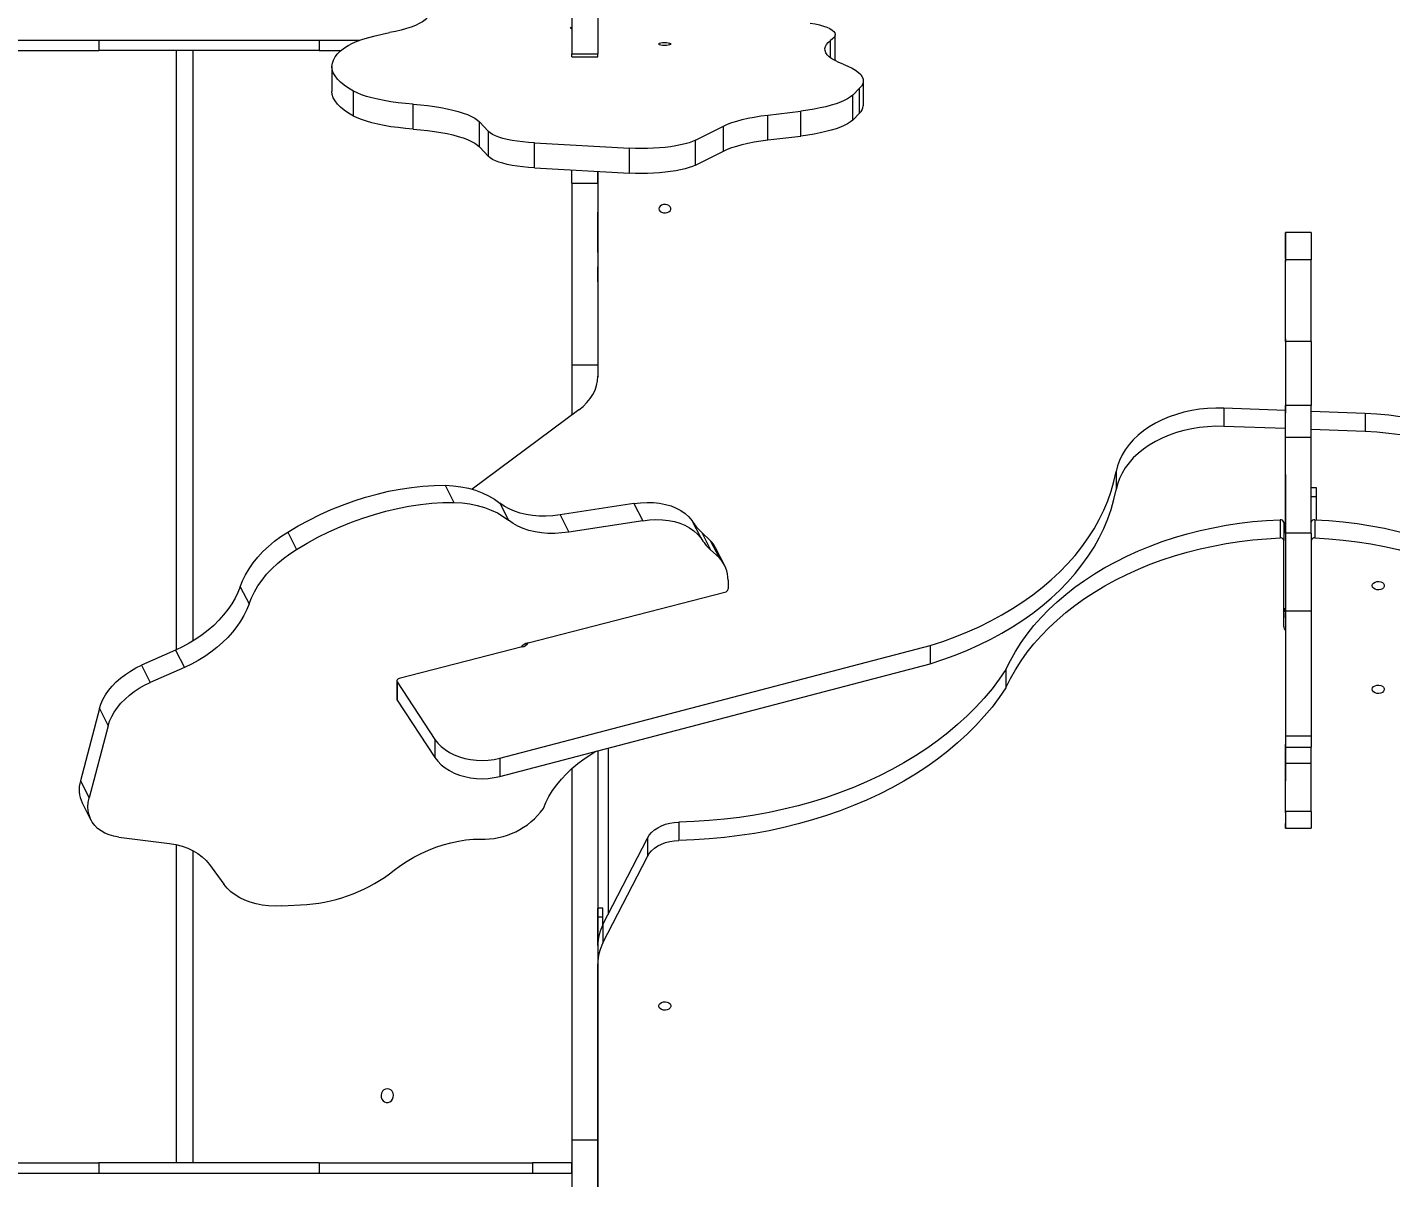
# Model space of a CAD drawing. Header units: millimetres. Extents: x -8422 to 28150, y -6982 to 5510.
# Drawn here: x 16569 to 17361, y 770 to 1438 of the extents above; entities that cross this region are included whole.
import ezdxf

# ---------------------------------------------------------------- set-up
doc = ezdxf.new("R2010")
doc.units = ezdxf.units.MM
for name, color, linetype in [('DIKOM_ОБЪЕКТ', 7, 'Continuous'), ('DIKOM_РАЗМЕР_ЗОНА', 7, 'Continuous'), ('DIKOM_РАЗМЕР_ОБЪЕКТА', 7, 'Continuous')]:
    doc.layers.add(name, color=color, linetype=linetype)
doc.styles.add('style1', font='arial.ttf', dxfattribs={"width": 0.8})
doc.dimstyles.new('1-50', dxfattribs={"dimtxt": 300, "dimasz": 200, "dimexe": 100, "dimexo": 0, "dimgap": 100, "dimtad": 1, "dimdec": 0, "dimtxsty": 'style1', "dimcen": 0, "dimclrd": 7, "dimclre": 7, "dimadec": 1, "dimazin": 2, "dimtfac": 1, "dimtdec": 0, "dimtmove": 1, "dimatfit": 3, "dimfxl": 0, "dimlwd": 25, "dimlwe": 18, "dimarcsym": 0})

# ---------------------------------------------------------------- blocks, each defined once
blk = doc.blocks.new('*D15')
at = {"layer": 'Defpoints', "color": 0, "transparency": 16777216}
for p in [(19380.28, 3651.45), (27070.13, 3651.45), (15204.41, -3115.19)]:
    blk.add_point(p, dxfattribs=at)
at = {"layer": 'DIKOM_РАЗМЕР_ОБЪЕКТА', "color": 7, "lineweight": 18, "transparency": 16777216}
for p, q in [((19380.28, 3651.45), (27170.13, 3651.45)), ((15204.41, -3115.19), (27170.13, -3115.19))]:
    blk.add_line(p, q, dxfattribs=at)
at = {"layer": 'DIKOM_РАЗМЕР_ОБЪЕКТА', "color": 7, "lineweight": 25, "transparency": 16777216}
blk.add_line((27070.13, -2915.19), (27070.13, 3451.45), dxfattribs=at)
at = {"layer": 'DIKOM_РАЗМЕР_ОБЪЕКТА', "color": 7, "transparency": 16777216}
for points in [[(27036.8, 3451.45), (27103.47, 3451.45), (27070.13, 3651.45)], [(27036.8, -2915.19), (27103.47, -2915.19), (27070.13, -3115.19)]]:
    blk.add_solid(points, dxfattribs=at)
at = {"layer": 'DIKOM_РАЗМЕР_ОБЪЕКТА', "color": 0, "transparency": 16777216, "insert": (26816.96, -135.25), "char_height": 300, "attachment_point": 5, "rotation": 90, "style": 'style1'}
blk.add_mtext('6750', dxfattribs=at)
blk = doc.blocks.new('*D16')
at = {"layer": 'Defpoints', "color": 0, "transparency": 16777216}
for p in [(12490, 1387.95), (23986.61, 1004.03), (12490, -5796.5)]:
    blk.add_point(p, dxfattribs=at)
at = {"layer": 'DIKOM_РАЗМЕР_ОБЪЕКТА', "color": 7, "lineweight": 18, "transparency": 16777216}
for p, q in [((12490, 1387.95), (12490, -5896.5)), ((23986.61, 1004.03), (23986.61, -5896.5))]:
    blk.add_line(p, q, dxfattribs=at)
at = {"layer": 'DIKOM_РАЗМЕР_ОБЪЕКТА', "color": 7, "lineweight": 25, "transparency": 16777216}
blk.add_line((23786.61, -5796.5), (12690, -5796.5), dxfattribs=at)
at = {"layer": 'DIKOM_РАЗМЕР_ОБЪЕКТА', "color": 7, "transparency": 16777216}
for points in [[(12690, -5763.17), (12690, -5829.83), (12490, -5796.5)], [(23786.61, -5763.17), (23786.61, -5829.83), (23986.61, -5796.5)]]:
    blk.add_solid(points, dxfattribs=at)
at = {"layer": 'DIKOM_РАЗМЕР_ОБЪЕКТА', "color": 0, "transparency": 16777216, "insert": (18238.3, -5543.33), "char_height": 300, "attachment_point": 5, "style": 'style1'}
blk.add_mtext('11500', dxfattribs=at)
blk = doc.blocks.new('*D14')
at = {"layer": 'Defpoints', "color": 0, "transparency": 16777216}
for p in [(20684.73, 5148.63), (28049.7, 5148.63), (14575.76, -5055.5)]:
    blk.add_point(p, dxfattribs=at)
at = {"layer": 'DIKOM_РАЗМЕР_ЗОНА', "color": 7, "lineweight": 18, "transparency": 16777216}
for p, q in [((20684.73, 5148.63), (28149.7, 5148.63)), ((14575.76, -5055.5), (28149.7, -5055.5))]:
    blk.add_line(p, q, dxfattribs=at)
at = {"layer": 'DIKOM_РАЗМЕР_ЗОНА', "color": 7, "lineweight": 25, "transparency": 16777216}
blk.add_line((28049.7, -4855.5), (28049.7, 4948.63), dxfattribs=at)
at = {"layer": 'DIKOM_РАЗМЕР_ЗОНА', "color": 7, "transparency": 16777216}
for points in [[(28016.36, 4948.63), (28083.03, 4948.63), (28049.7, 5148.63)], [(28016.36, -4855.5), (28083.03, -4855.5), (28049.7, -5055.5)]]:
    blk.add_solid(points, dxfattribs=at)
at = {"layer": 'DIKOM_РАЗМЕР_ЗОНА', "color": 0, "transparency": 16777216, "insert": (27796.52, -63.59), "char_height": 300, "attachment_point": 5, "rotation": 90, "style": 'style1'}
blk.add_mtext('10200', dxfattribs=at)
blk = doc.blocks.new('*D13')
at = {"layer": 'Defpoints', "color": 0, "transparency": 16777216}
for p in [(10490, 1785.06), (25983.09, 460.53), (10490, -6882.5)]:
    blk.add_point(p, dxfattribs=at)
at = {"layer": 'DIKOM_РАЗМЕР_ЗОНА', "color": 7, "lineweight": 18, "transparency": 16777216}
for p, q in [((10490, 1785.06), (10490, -6982.5)), ((25983.09, 460.53), (25983.09, -6982.5))]:
    blk.add_line(p, q, dxfattribs=at)
at = {"layer": 'DIKOM_РАЗМЕР_ЗОНА', "color": 7, "lineweight": 25, "transparency": 16777216}
blk.add_line((25783.09, -6882.5), (10690, -6882.5), dxfattribs=at)
at = {"layer": 'DIKOM_РАЗМЕР_ЗОНА', "color": 7, "transparency": 16777216}
for points in [[(10690, -6849.17), (10690, -6915.83), (10490, -6882.5)], [(25783.09, -6849.17), (25783.09, -6915.83), (25983.09, -6882.5)]]:
    blk.add_solid(points, dxfattribs=at)
at = {"layer": 'DIKOM_РАЗМЕР_ЗОНА', "color": 0, "transparency": 16777216, "insert": (18236.55, -6629.33), "char_height": 300, "attachment_point": 5, "style": 'style1'}
blk.add_mtext('15500', dxfattribs=at)

msp = doc.modelspace()

# ---------------------------------------------------------------- linework, layer by layer
at = {"layer": 'DIKOM_ОБЪЕКТ', "color": 7, "linetype": 'Continuous', "lineweight": 15}
for p, q in [((16885.42, 1460.65), (16885.42, 1422.55)), ((16900.42, 1460.65), (16900.42, 1422.55)), ((15341.87, 1430.45), (16762.14, 1430.45)), ((16610.45, 1430.45), (16610.45, 1424.45)), ((16738.56, 1430.45), (16738.56, 1424.45)), ((17035.65, 1420.34), (17035.65, 1430.39)), ((17038.39, 1419.2), (17038.39, 1433.69)), ((16483.73, 1424.45), (16610.45, 1424.45)), ((16738.56, 1424.45), (16610.45, 1424.45)), ((16655.58, 1076.39), (16655.58, 1424.45)), ((16665.11, 1424.45), (16665.11, 1081.44)), ((16738.56, 1424.45), (16751.05, 1424.45)), ((16885.42, 1422.55), (16900.42, 1422.55)), ((16885.42, 1420.89), (16885.42, 1422.55)), ((16885.42, 1420.89), (16900.42, 1420.89)), ((16900.42, 1420.89), (16900.42, 1422.55)), ((17038.39, 1419.2), (17038.32, 1418.67)), ((16745.98, 1415.21), (16745.98, 1400.72)), ((17048.54, 1398.64), (17052.59, 1402.61)), ((17052.59, 1388.12), (17052.59, 1402.61)), ((17054.74, 1392.43), (17054.74, 1406.92)), ((16758.39, 1386.47), (16758.39, 1400.96)), ((17048.54, 1384.15), (17048.54, 1398.64)), ((16793.17, 1378.87), (16793.17, 1393.36)), ((16999.27, 1387.05), (17018.47, 1389.35)), ((16999.27, 1372.56), (16999.27, 1387.05)), ((17018.47, 1374.86), (17018.47, 1389.35)), ((17048.54, 1384.15), (17052.59, 1388.12)), ((16831.71, 1383.02), (16836.86, 1377.54)), ((16831.71, 1368.53), (16831.71, 1383.02)), ((16957.3, 1372.5), (16973.47, 1380.64)), ((16973.47, 1366.15), (16973.47, 1380.64)), ((16836.86, 1363.05), (16836.86, 1377.54)), ((16863.6, 1370.82), (16918.91, 1367.78)), ((16863.6, 1356.33), (16863.6, 1370.82)), ((16957.3, 1358.01), (16957.3, 1372.5)), ((16999.27, 1372.56), (17018.47, 1374.86)), ((16831.71, 1368.53), (16836.86, 1363.05)), ((16918.91, 1353.29), (16918.91, 1367.78)), ((16957.3, 1358.01), (16973.47, 1366.15)), ((16863.6, 1356.33), (16918.91, 1353.29)), ((16885.42, 1347.48), (16885.42, 1355.13)), ((16885.42, 1347.48), (16900.42, 1347.48)), ((16885.42, 1347.48), (16885.42, 1241.91)), ((16900.42, 1347.48), (16900.42, 1354.31)), ((16900.42, 1347.48), (16900.42, 1241.91)), ((16900.43, 1354.31), (16900.43, 1235.29)), ((16900.43, 1330.54), (16900.43, 1306.52)), ((16900.43, 1307.23), (16900.43, 1330.54)), ((17315.01, 1318.82), (17300.01, 1318.82)), ((17300.01, 1317.58), (17300.01, 1317.58)), ((17300.01, 1317.13), (17300.01, 1306.28)), ((17300.01, 1306.97), (17300.01, 1314.24)), ((17300.01, 1314.24), (17300.01, 1314.24)), ((17300.01, 1310.07), (17300.01, 1302.06)), ((17300.01, 1306.97), (17300.01, 1306.97)), ((17300.01, 1255.55), (17300.01, 1302.93)), ((17315.01, 1302.93), (17300.01, 1302.93)), ((17315.01, 1255.55), (17315.01, 1302.93)), ((17315.01, 1255.55), (17300.01, 1255.55)), ((16885.42, 1241.91), (16900.42, 1241.91)), ((16885.42, 1241.91), (16885.42, 1212.81)), ((16900.42, 1241.91), (16900.42, 1234.8)), ((16889.4, 1215.76), (16827.39, 1169.66)), ((17300, 1215.46), (17264.21, 1216.79)), ((17264.21, 1216.79), (17264.21, 1206.2)), ((17300.01, 1199.67), (17300.01, 1218.28)), ((17315.01, 1218.28), (17300.01, 1218.28)), ((17315.01, 1199.67), (17315.01, 1218.28)), ((17346.38, 1213.74), (17315.01, 1214.9)), ((17346.38, 1213.74), (17346.38, 1203.15)), ((17300, 1204.87), (17264.21, 1206.2)), ((17346.38, 1203.15), (17315.01, 1204.31)), ((17315.01, 1199.67), (17300.01, 1199.67)), ((17201.59, 1179.93), (17201.59, 1169.34)), ((16811.72, 1172.02), (16816.85, 1162.04)), ((17318, 1170.52), (17315.01, 1170.52)), ((17318, 1165.27), (17315.01, 1165.27)), ((17318, 1165.27), (17318, 1170.52)), ((17318, 1151.94), (17318, 1165.27)), ((16843.48, 1161.65), (16848.61, 1151.67)), ((16921.38, 1161.4), (16878.54, 1154.77)), ((16921.38, 1161.4), (16926.51, 1151.42)), ((16878.54, 1154.77), (16883.67, 1144.79)), ((16926.51, 1151.42), (16883.67, 1144.79)), ((16955.16, 1151.47), (16960.29, 1141.49)), ((17296.89, 1151.98), (17296.89, 1141.39)), ((17299, 1150.57), (17299, 1139.98)), ((17317.12, 1151.98), (17317.12, 1141.39)), ((16720.22, 1144.74), (16725.35, 1134.76)), ((16960.88, 1144.46), (16966.01, 1134.48)), ((16965.82, 1139.97), (16960.88, 1144.46)), ((17315.01, 1144.16), (17300.01, 1144.16)), ((16965.82, 1139.97), (16970.95, 1129.99)), ((16970.95, 1129.99), (16966.01, 1134.48)), ((16973.98, 1125.66), (16968.85, 1135.64)), ((17299, 1089.96), (17299, 1139.98)), ((17300, 1120.56), (17300, 1100.68)), ((16692.63, 1113.07), (16697.76, 1103.09)), ((16859.91, 1080.43), (16974.32, 1109.92)), ((16976.16, 1116.86), (16976.2, 1111.83)), ((17300, 1098.21), (17300, 1100.68)), ((17300, 1099.49), (17300, 1097.74)), ((17300, 1094.92), (17300, 1097.74)), ((17315.01, 1098.8), (17300.01, 1098.8)), ((17300, 1086.43), (17300, 1000.23)), ((16856.5, 1078.1), (16784.99, 1059.67)), ((16843.42, 1013.47), (17093.52, 1078.9)), ((16855.84, 1077.93), (16855.73, 1077.97)), ((16858.72, 1080.03), (16858.72, 1079.1)), ((17093.52, 1078.9), (17093.52, 1068.31)), ((16655.08, 1076.17), (16635.2, 1067.42)), ((16655.08, 1076.17), (16660.21, 1066.19)), ((16635.2, 1067.42), (16640.33, 1057.44)), ((16660.21, 1066.19), (16640.33, 1057.44)), ((16843.42, 1002.88), (17093.52, 1068.31)), ((17137.63, 1064.96), (17137.63, 1054.36)), ((16783.68, 1058.34), (16783.68, 1047.74)), ((16783.87, 1057.74), (16805.83, 1024.41)), ((16783.87, 1057.74), (16783.87, 1047.15)), ((16783.87, 1047.15), (16805.83, 1013.82)), ((16610.79, 1042.24), (16599.76, 1000.34)), ((16610.79, 1042.24), (16615.92, 1032.26)), ((16615.92, 1032.26), (16604.89, 990.36)), ((16805.83, 1024.41), (16805.83, 1013.82)), ((17315, 1026.17), (17300, 1026.17)), ((16900.42, 1017.79), (16900.42, 791.8)), ((16906.42, 1019.36), (16906.42, 922.59)), ((17300, 1019.78), (17315, 1019.78)), ((16843.42, 1013.47), (16843.42, 1002.88)), ((16885.42, 1007.47), (16885.42, 791.8)), ((17300, 982.43), (17300, 1010.3)), ((17315, 1010.3), (17300, 1010.3)), ((17315, 982.43), (17315, 1010.3)), ((16599.76, 1000.34), (16604.89, 990.36)), ((17300, 997.39), (17300, 1000.23)), ((17300, 992.38), (17300, 997.39)), ((16600.8, 987.49), (16605.93, 977.51)), ((16947.5, 976.31), (16947.5, 965.71)), ((17315, 982.43), (17300, 982.43)), ((17300, 981.83), (17300, 979.78)), ((16622.02, 967.66), (16651.57, 963.86)), ((16903.44, 916.79), (16929.25, 966.99)), ((16929.25, 966.99), (16929.25, 956.4)), ((17300, 972.89), (17315, 972.89)), ((16655.58, 778.45), (16655.58, 963.17)), ((16665.11, 959.79), (16665.11, 778.45)), ((16674.84, 951.63), (16683.2, 940.23)), ((16903.44, 906.19), (16929.25, 956.4)), ((16716.92, 927.68), (16731.35, 928.54)), ((16903.42, 926.38), (16900.42, 926.38)), ((16900.42, 921.13), (16900.42, 926.38)), ((16900.42, 904.74), (16900.42, 921.13)), ((16903.42, 921.13), (16900.42, 921.13)), ((16903.42, 921.13), (16903.42, 926.38)), ((16903.42, 916.75), (16903.42, 921.13)), ((16903.44, 916.79), (16903.44, 906.19)), ((16900.42, 904.68), (16900.42, 894.08)), ((16900.42, 895.03), (16900.42, 892.97)), ((16900.42, 755.73), (16900.42, 894.08)), ((16885.42, 791.8), (16900.42, 791.8)), ((16885.42, 791.8), (16885.42, 687.67)), ((16900.42, 791.8), (16900.42, 687.67)), ((16483.73, 778.45), (16610.45, 778.45)), ((16738.56, 778.45), (16610.45, 778.45)), ((16610.45, 778.45), (16610.45, 772.45)), ((16738.56, 778.45), (16862.48, 778.45)), ((16738.56, 778.45), (16738.56, 772.45)), ((16885.11, 778.45), (16862.48, 778.45)), ((16862.48, 778.45), (16862.48, 772.45)), ((16885.11, 778.45), (16885.42, 778.45)), ((16885.11, 778.45), (16885.11, 772.45)), ((15341.87, 772.45), (16885.42, 772.45))]:
    msp.add_line(p, q, dxfattribs=at)
at = {"layer": 'DIKOM_ОБЪЕКТ', "color": 7, "linetype": 'Continuous', "lineweight": 15, "flags": 128}
for points in [[(16801.97, 1444.57), (16801.18, 1443.43), (16800.04, 1442.3), (16798.54, 1441.21), (16796.71, 1440.15), (16794.55, 1439.14), (16792.08, 1438.17), (16789.31, 1437.26), (16786.26, 1436.41), (16782.96, 1435.62), (16779.42, 1434.91)], [(16753.15, 1426.16), (16755.3, 1427.45), (16757.8, 1428.7), (16760.64, 1429.89), (16763.82, 1431.03), (16767.3, 1432.11), (16771.07, 1433.12), (16775.12, 1434.05), (16779.42, 1434.91)], [(17023.87, 1440.48), (17026.66, 1439.97), (17029.22, 1439.39), (17031.51, 1438.73), (17033.51, 1438.01), (17035.19, 1437.24), (17036.53, 1436.43), (17037.52, 1435.58), (17038.14, 1434.71), (17038.39, 1433.83), (17038.26, 1432.95), (17037.75, 1432.07), (17036.88, 1431.22), (17035.65, 1430.39)], [(16758.39, 1400.96), (16755.5, 1402.65), (16752.99, 1404.38), (16750.85, 1406.15), (16749.09, 1407.94), (16747.73, 1409.75), (16746.75, 1411.58), (16746.17, 1413.43), (16745.98, 1415.27), (16746.2, 1417.12), (16746.8, 1418.97), (16747.81, 1420.8), (16749.2, 1422.61), (16750.99, 1424.4), (16753.15, 1426.16)], [(16942.92, 1428.32), (16942.73, 1428.02), (16942.18, 1427.76), (16941.34, 1427.56), (16940.28, 1427.44), (16939.13, 1427.41), (16938.02, 1427.49), (16937.05, 1427.65), (16936.34, 1427.89), (16935.97, 1428.17), (16935.97, 1428.47), (16936.34, 1428.75), (16937.05, 1428.98), (16938.02, 1429.15), (16939.13, 1429.22), (16940.28, 1429.2), (16941.34, 1429.08), (16942.18, 1428.87), (16942.73, 1428.61), (16942.92, 1428.32)], [(17043.06, 1416.59), (17040.54, 1417.6), (17038.34, 1418.66), (17036.47, 1419.77), (17034.94, 1420.9), (17033.76, 1422.07), (17032.93, 1423.26), (17032.47, 1424.46), (17032.38, 1425.66), (17032.66, 1426.87), (17033.29, 1428.06), (17034.29, 1429.24), (17035.65, 1430.39)], [(17043.06, 1416.59), (17045.82, 1415.46), (17048.23, 1414.29), (17050.28, 1413.07), (17051.95, 1411.81), (17053.24, 1410.52), (17054.13, 1409.21), (17054.63, 1407.89), (17054.72, 1406.56), (17054.41, 1405.23), (17053.7, 1403.91), (17052.59, 1402.61)], [(16758.39, 1386.47), (16755.5, 1388.16), (16752.99, 1389.89), (16750.85, 1391.66), (16749.09, 1393.45), (16747.73, 1395.26), (16746.75, 1397.1), (16746.17, 1398.94), (16745.98, 1400.72)], [(16793.17, 1393.36), (16788.71, 1393.74), (16784.4, 1394.21), (16780.25, 1394.78), (16776.31, 1395.44), (16772.6, 1396.18), (16769.15, 1397.01), (16765.98, 1397.9), (16763.11, 1398.86), (16760.58, 1399.89), (16758.39, 1400.96)], [(17048.54, 1398.64), (17047.25, 1397.55), (17045.63, 1396.49), (17043.69, 1395.47), (17041.44, 1394.5), (17038.89, 1393.57), (17036.07, 1392.7), (17032.99, 1391.89), (17029.67, 1391.14), (17026.12, 1390.47), (17022.39, 1389.87), (17018.47, 1389.35)], [(16793.17, 1393.36), (16797.43, 1393), (16801.55, 1392.55), (16805.53, 1392.02), (16809.32, 1391.41), (16812.91, 1390.71), (16816.27, 1389.95), (16819.37, 1389.12), (16822.21, 1388.22), (16824.75, 1387.27), (16826.99, 1386.26), (16828.9, 1385.22), (16830.48, 1384.13), (16831.71, 1383.02)], [(16973.47, 1380.64), (16975.71, 1381.66), (16978.28, 1382.64), (16981.15, 1383.55), (16984.3, 1384.4), (16987.71, 1385.18), (16991.36, 1385.89), (16995.22, 1386.51), (16999.27, 1387.05)], [(16793.17, 1378.87), (16788.71, 1379.25), (16784.4, 1379.73), (16780.25, 1380.29), (16776.31, 1380.95), (16772.6, 1381.7), (16769.15, 1382.52), (16765.98, 1383.41), (16763.11, 1384.38), (16760.58, 1385.4), (16758.39, 1386.47)], [(16793.17, 1378.87), (16797.43, 1378.51), (16801.55, 1378.07), (16805.53, 1377.53), (16809.32, 1376.92), (16812.91, 1376.23), (16816.27, 1375.46), (16819.37, 1374.63), (16822.21, 1373.73), (16824.75, 1372.78), (16826.99, 1371.77), (16828.9, 1370.73), (16830.48, 1369.64), (16831.71, 1368.53)], [(17048.54, 1384.15), (17047.25, 1383.06), (17045.63, 1382), (17043.69, 1380.98), (17041.44, 1380.01), (17038.89, 1379.08), (17036.07, 1378.21), (17032.99, 1377.4), (17029.67, 1376.65), (17026.12, 1375.98), (17022.39, 1375.38), (17018.47, 1374.86)], [(16863.6, 1370.82), (16860.15, 1371.06), (16856.81, 1371.39), (16853.61, 1371.8), (16850.6, 1372.3), (16847.8, 1372.87), (16845.23, 1373.51), (16842.94, 1374.22), (16840.93, 1374.99), (16839.24, 1375.8), (16837.88, 1376.66), (16836.86, 1377.54)], [(16957.3, 1372.5), (16955.54, 1371.71), (16953.49, 1370.98), (16951.16, 1370.3), (16948.57, 1369.68), (16945.76, 1369.13), (16942.76, 1368.66), (16939.58, 1368.27), (16936.28, 1367.97), (16932.87, 1367.75), (16929.39, 1367.62), (16925.88, 1367.58), (16922.37, 1367.64), (16918.91, 1367.78)], [(16973.47, 1366.15), (16975.71, 1367.18), (16978.28, 1368.15), (16981.15, 1369.06), (16984.3, 1369.91), (16987.71, 1370.69), (16991.36, 1371.4), (16995.22, 1372.02), (16999.27, 1372.56)], [(16863.6, 1356.33), (16860.15, 1356.57), (16856.81, 1356.9), (16853.61, 1357.31), (16850.6, 1357.81), (16847.8, 1358.38), (16845.23, 1359.02), (16842.94, 1359.73), (16840.93, 1360.5), (16839.24, 1361.31), (16837.88, 1362.17), (16836.86, 1363.05)], [(16957.3, 1358.01), (16955.54, 1357.23), (16953.49, 1356.49), (16951.16, 1355.81), (16948.57, 1355.19), (16945.76, 1354.65), (16942.76, 1354.18), (16939.58, 1353.79), (16936.28, 1353.48), (16932.87, 1353.26), (16929.39, 1353.13), (16925.88, 1353.09), (16922.37, 1353.15), (16918.91, 1353.29)], [(16935.93, 1332.62), (16936.12, 1331.82), (16936.67, 1331.1), (16937.51, 1330.55), (16938.57, 1330.22), (16939.72, 1330.15), (16940.83, 1330.35), (16941.8, 1330.8), (16942.51, 1331.44), (16942.88, 1332.22), (16942.88, 1333.03), (16942.51, 1333.8), (16941.8, 1334.45), (16940.83, 1334.89), (16939.72, 1335.09), (16938.57, 1335.03), (16937.51, 1334.7), (16936.67, 1334.15), (16936.12, 1333.43), (16935.93, 1332.62)], [(17300.01, 1317.13), (17300.01, 1318.04), (17300.01, 1318.6), (17300.01, 1318.82), (17300.01, 1318.68), (17300.01, 1318.19), (17300.01, 1317.35), (17300.01, 1316.18), (17300.01, 1314.68), (17300.01, 1312.87), (17300.01, 1310.77), (17300.01, 1308.39), (17300.01, 1305.77), (17300.01, 1302.93)], [(17300.01, 1310.07), (17300.01, 1312.13), (17300.01, 1313.88), (17300.01, 1315.3), (17300.01, 1316.38), (17300.01, 1317.12), (17300.01, 1317.51), (17300.01, 1317.55), (17300.01, 1317.24), (17300.01, 1316.58), (17300.01, 1315.58), (17300.01, 1314.24)], [(17315.01, 1318.82), (17315.01, 1318.68), (17315.01, 1318.19), (17315.01, 1317.35), (17315.01, 1316.18), (17315.01, 1314.68), (17315.01, 1312.87), (17315.01, 1310.77), (17315.01, 1308.39), (17315.01, 1305.77), (17315.01, 1302.93)], [(16900.43, 1306.52), (16900.43, 1304.59), (16900.43, 1302.43), (16900.43, 1300.09), (16900.43, 1297.63), (16900.43, 1295.09), (16900.43, 1292.52), (16900.43, 1289.98), (16900.43, 1287.51), (16900.43, 1285.17), (16900.43, 1283.01), (16900.43, 1281.07), (16900.43, 1279.38), (16900.43, 1277.99), (16900.43, 1276.92), (16900.43, 1276.2), (16900.43, 1276.11)], [(17300, 1257.1), (17300, 1262.12), (17300, 1267.04), (17300, 1271.82), (17300, 1276.44), (17300.01, 1280.88), (17300.01, 1285.09), (17300.01, 1289.06), (17300.01, 1292.77), (17300.01, 1296.18), (17300.01, 1299.29), (17300.01, 1302.06)], [(17300.01, 1306.28), (17300.01, 1305.07), (17300.01, 1304.22), (17300.01, 1303.74), (17300.01, 1303.64), (17300.01, 1303.92), (17300.01, 1304.57), (17300.01, 1305.59), (17300.01, 1306.97)], [(16900.43, 1297.59), (16900.43, 1296.59), (16900.43, 1295.42), (16900.43, 1294.17), (16900.43, 1292.94), (16900.43, 1291.85), (16900.43, 1290.96), (16900.43, 1290.36), (16900.43, 1290.1), (16900.43, 1290.19), (16900.43, 1290.63), (16900.43, 1291.38), (16900.43, 1292.38), (16900.43, 1293.56), (16900.43, 1294.81), (16900.43, 1296.03), (16900.43, 1297.13), (16900.43, 1298.01), (16900.43, 1298.61), (16900.43, 1298.88), (16900.43, 1298.79), (16900.43, 1298.35), (16900.43, 1297.59)], [(17300, 1257.1), (17300, 1252.55), (17300, 1248.08), (17300, 1243.74), (17300, 1239.55), (17300, 1235.52), (17300, 1231.7), (17300, 1228.09), (17300, 1224.73), (17300, 1221.63), (17300, 1218.82), (17300, 1216.3), (17300, 1214.1)], [(17300.01, 1255.55), (17300.01, 1252.47), (17300.01, 1249.21), (17300.01, 1245.82), (17300.01, 1242.34), (17300.01, 1238.79), (17300.01, 1235.22), (17300.01, 1231.66), (17300.01, 1228.15), (17300.01, 1224.73), (17300.01, 1221.42), (17300.01, 1218.28)], [(17315.01, 1255.55), (17315.01, 1252.47), (17315.01, 1249.21), (17315.01, 1245.82), (17315.01, 1242.34), (17315.01, 1238.79), (17315.01, 1235.22), (17315.01, 1231.66), (17315.01, 1228.15), (17315.01, 1224.73), (17315.01, 1221.42), (17315.01, 1218.28)], [(16889.4, 1215.76), (16891.88, 1217.8), (16894.09, 1219.99), (16895.99, 1222.33), (16897.57, 1224.78), (16898.81, 1227.32), (16899.71, 1229.94), (16900.25, 1232.6), (16900.43, 1235.29)], [(17264.21, 1216.79), (17259.5, 1216.83), (17254.8, 1216.61), (17250.14, 1216.14), (17245.54, 1215.4), (17241.05, 1214.41), (17236.67, 1213.18), (17232.45, 1211.7), (17228.4, 1210), (17224.55, 1208.07), (17220.93, 1205.94), (17217.56, 1203.62), (17214.45, 1201.11), (17211.63, 1198.44), (17209.12, 1195.62), (17206.92, 1192.67), (17205.06, 1189.6), (17203.55, 1186.45), (17202.39, 1183.22), (17201.59, 1179.93)], [(17300, 1178.18), (17300, 1181.55), (17300, 1184.96), (17300, 1188.37), (17300, 1191.74), (17300, 1195.04), (17300, 1198.21), (17300, 1201.22), (17300, 1204.04), (17300, 1206.63), (17300, 1208.96), (17300, 1210.99), (17300, 1212.71), (17300, 1214.1)], [(17366.75, 1211.83), (17360.01, 1212.72), (17353.21, 1213.36), (17346.38, 1213.74)], [(17264.21, 1206.2), (17259.5, 1206.24), (17254.8, 1206.02), (17250.14, 1205.54), (17245.54, 1204.81), (17241.05, 1203.82), (17236.67, 1202.58), (17232.45, 1201.11), (17228.4, 1199.4), (17224.55, 1197.48), (17220.93, 1195.35), (17217.56, 1193.02), (17214.45, 1190.52), (17211.63, 1187.84), (17209.12, 1185.02), (17206.92, 1182.07), (17205.06, 1179.01), (17203.55, 1175.85), (17202.39, 1172.62), (17201.59, 1169.34)], [(17300.01, 1144.16), (17300.01, 1148.15), (17300.01, 1152.28), (17300.01, 1156.55), (17300.01, 1160.91), (17300.01, 1165.33), (17300.01, 1169.8), (17300.01, 1174.27), (17300.01, 1178.73), (17300.01, 1183.13), (17300.01, 1187.46), (17300.01, 1191.67), (17300.01, 1195.75), (17300.01, 1199.67)], [(17315.01, 1144.16), (17315.01, 1148.14), (17315.01, 1152.28), (17315.01, 1156.55), (17315.01, 1160.91), (17315.01, 1165.33), (17315.01, 1169.8), (17315.01, 1174.27), (17315.01, 1178.73), (17315.01, 1183.13), (17315.01, 1187.45), (17315.01, 1191.67), (17315.01, 1195.75), (17315.01, 1199.67)], [(17366.75, 1201.24), (17360.01, 1202.13), (17353.21, 1202.77), (17346.38, 1203.15)], [(17093.52, 1078.9), (17100.92, 1081.3), (17108.17, 1083.92), (17115.24, 1086.78), (17122.12, 1089.85), (17128.8, 1093.15), (17135.27, 1096.65), (17141.5, 1100.35), (17147.5, 1104.25), (17153.24, 1108.33), (17158.72, 1112.59), (17163.92, 1117.03), (17168.83, 1121.62), (17173.45, 1126.37), (17177.76, 1131.25), (17181.76, 1136.27), (17185.43, 1141.42), (17188.78, 1146.67), (17191.79, 1152.02), (17194.45, 1157.47), (17196.77, 1162.99), (17198.73, 1168.59), (17200.34, 1174.24), (17201.59, 1179.93)], [(17300, 1178.18), (17300, 1173.99), (17300, 1169.65), (17300, 1165.19), (17300, 1160.64), (17300, 1156.03), (17300, 1151.39), (17300, 1146.74), (17300, 1142.13), (17300, 1137.57), (17300, 1133.11), (17300, 1128.77), (17300, 1124.57), (17300, 1120.56)], [(16720.22, 1144.74), (16726.36, 1148.36), (16732.64, 1151.76), (16739.05, 1154.92), (16745.55, 1157.84), (16752.14, 1160.5), (16758.79, 1162.9), (16765.48, 1165.04), (16772.19, 1166.9), (16778.9, 1168.48), (16785.59, 1169.77), (16792.24, 1170.77), (16798.82, 1171.48), (16805.32, 1171.9), (16811.72, 1172.02)], [(16811.72, 1172.02), (16816.4, 1171.71), (16820.92, 1171.11), (16825.27, 1170.22), (16829.4, 1169.05), (16833.31, 1167.6), (16836.98, 1165.87), (16840.37, 1163.89), (16843.48, 1161.65)], [(17093.52, 1068.31), (17100.92, 1070.7), (17108.17, 1073.33), (17115.24, 1076.18), (17122.12, 1079.26), (17128.8, 1082.55), (17135.27, 1086.05), (17141.5, 1089.76), (17147.5, 1093.65), (17153.24, 1097.74), (17158.72, 1102), (17163.92, 1106.43), (17168.83, 1111.03), (17173.45, 1115.77), (17177.76, 1120.66), (17181.76, 1125.68), (17185.43, 1130.82), (17188.78, 1136.08), (17191.79, 1141.43), (17194.45, 1146.88), (17196.77, 1152.4), (17198.73, 1157.99), (17200.34, 1163.64), (17201.59, 1169.34)], [(16725.35, 1134.76), (16731.49, 1138.38), (16737.77, 1141.78), (16744.18, 1144.94), (16750.68, 1147.86), (16757.27, 1150.52), (16763.92, 1152.92), (16770.61, 1155.06), (16777.32, 1156.92), (16784.03, 1158.5), (16790.72, 1159.79), (16797.37, 1160.79), (16803.95, 1161.51), (16810.45, 1161.92), (16816.85, 1162.04)], [(16816.85, 1162.04), (16821.53, 1161.73), (16826.05, 1161.13), (16830.4, 1160.24), (16834.53, 1159.07), (16838.44, 1157.62), (16842.11, 1155.89), (16845.5, 1153.91), (16848.61, 1151.67)], [(16878.54, 1154.77), (16874.4, 1154.26), (16870.32, 1154.01), (16866.35, 1154.05), (16862.51, 1154.35), (16858.82, 1154.92), (16855.31, 1155.77), (16852, 1156.87), (16848.91, 1158.22), (16846.07, 1159.82), (16843.48, 1161.65)], [(16921.38, 1161.4), (16925.28, 1161.86), (16929.1, 1162.04), (16932.81, 1161.94), (16936.38, 1161.56), (16939.78, 1160.89), (16942.98, 1159.95), (16945.95, 1158.74), (16948.68, 1157.28), (16951.14, 1155.57), (16953.3, 1153.63), (16955.16, 1151.47)], [(16883.67, 1144.79), (16879.53, 1144.28), (16875.46, 1144.04), (16871.49, 1144.07), (16867.64, 1144.37), (16863.95, 1144.95), (16860.44, 1145.79), (16857.13, 1146.89), (16854.04, 1148.24), (16851.2, 1149.84), (16848.61, 1151.67)], [(16926.51, 1151.42), (16930.41, 1151.88), (16934.23, 1152.06), (16937.94, 1151.96), (16941.51, 1151.58), (16944.91, 1150.91), (16948.11, 1149.97), (16951.08, 1148.76), (16953.81, 1147.3), (16956.27, 1145.59), (16958.43, 1143.65), (16960.29, 1141.49)], [(17137.63, 1064.96), (17140.24, 1070.25), (17143.17, 1075.46), (17146.43, 1080.57), (17150.01, 1085.57), (17153.89, 1090.45), (17158.08, 1095.21), (17162.57, 1099.83), (17167.34, 1104.3), (17172.38, 1108.62), (17177.7, 1112.78), (17183.27, 1116.76), (17189.08, 1120.57), (17195.13, 1124.19), (17201.39, 1127.61), (17207.87, 1130.84), (17214.54, 1133.85), (17221.4, 1136.66), (17228.43, 1139.24), (17235.61, 1141.61), (17242.93, 1143.74), (17250.38, 1145.64), (17257.94, 1147.3), (17265.59, 1148.73), (17273.33, 1149.91), (17281.14, 1150.85), (17289, 1151.54), (17296.89, 1151.98)], [(17300, 1154.29), (17300, 1154.96), (17300, 1155.29), (17300, 1155.24), (17300, 1154.83), (17300, 1154.08), (17300, 1153.09), (17300, 1151.97), (17300, 1150.82), (17300, 1149.79), (17300, 1148.97), (17300, 1148.47), (17300, 1148.32), (17300, 1148.56), (17300, 1149.14), (17300, 1150.02), (17300, 1151.1), (17300, 1152.25), (17300, 1153.35), (17300, 1154.29)], [(17317.12, 1151.98), (17325.33, 1151.52), (17333.51, 1150.78), (17341.63, 1149.78), (17349.68, 1148.51), (17357.63, 1146.98), (17365.47, 1145.19), (17373.19, 1143.15), (17380.77, 1140.85), (17388.19, 1138.31), (17395.44, 1135.53), (17402.5, 1132.52), (17409.35, 1129.27), (17415.98, 1125.81), (17422.38, 1122.13), (17428.53, 1118.25), (17434.42, 1114.16), (17440.04, 1109.89), (17445.37, 1105.44), (17450.41, 1100.82), (17455.13, 1096.04), (17459.55, 1091.12), (17463.63, 1086.05)], [(16692.63, 1113.07), (16694, 1116.57), (16695.73, 1120.06), (16697.79, 1123.52), (16700.18, 1126.92), (16702.88, 1130.24), (16705.87, 1133.45), (16709.12, 1136.52), (16712.61, 1139.45), (16716.32, 1142.19), (16720.22, 1144.74)], [(17137.63, 1054.36), (17140.24, 1059.66), (17143.17, 1064.86), (17146.43, 1069.97), (17150.01, 1074.97), (17153.89, 1079.86), (17158.08, 1084.61), (17162.57, 1089.23), (17167.34, 1093.71), (17172.38, 1098.03), (17177.7, 1102.18), (17183.27, 1106.17), (17189.08, 1109.98), (17195.13, 1113.59), (17201.39, 1117.02), (17207.87, 1120.24), (17214.54, 1123.26), (17221.4, 1126.07), (17228.43, 1128.65), (17235.61, 1131.01), (17242.93, 1133.15), (17250.38, 1135.05), (17257.94, 1136.71), (17265.59, 1138.14), (17273.33, 1139.32), (17281.14, 1140.26), (17289, 1140.95), (17296.89, 1141.39)], [(17300.01, 1144.16), (17300.01, 1139.97), (17300.01, 1135.63), (17300.01, 1131.14), (17300.01, 1126.56), (17300.01, 1121.9), (17300.01, 1117.22), (17300.01, 1112.53), (17300.01, 1107.87), (17300.01, 1103.29), (17300.01, 1098.8)], [(17315.01, 1144.16), (17315.01, 1139.97), (17315.01, 1135.62), (17315.01, 1131.14), (17315.01, 1126.56), (17315.01, 1121.9), (17315.01, 1117.22), (17315.01, 1112.53), (17315.01, 1107.87), (17315.01, 1103.29), (17315.01, 1098.8)], [(17317.12, 1141.39), (17325.33, 1140.92), (17333.51, 1140.19), (17341.63, 1139.18), (17349.68, 1137.92), (17357.63, 1136.39), (17365.47, 1134.6), (17373.19, 1132.55), (17380.77, 1130.26), (17388.19, 1127.72), (17395.44, 1124.94), (17402.5, 1121.92), (17409.35, 1118.68), (17415.98, 1115.21), (17422.38, 1111.54), (17428.53, 1107.65), (17434.42, 1103.57), (17440.04, 1099.3), (17445.37, 1094.85), (17450.41, 1090.23), (17455.13, 1085.45), (17459.55, 1080.52), (17463.63, 1075.45)], [(16697.76, 1103.09), (16699.13, 1106.59), (16700.86, 1110.08), (16702.92, 1113.54), (16705.31, 1116.94), (16708.01, 1120.26), (16711, 1123.47), (16714.25, 1126.54), (16717.74, 1129.47), (16721.45, 1132.21), (16725.35, 1134.76)], [(16692.63, 1113.07), (16691.32, 1109.73), (16689.7, 1106.39), (16687.77, 1103.09), (16685.53, 1099.83), (16683.02, 1096.65), (16680.24, 1093.57), (16677.22, 1090.59), (16673.96, 1087.75), (16670.5, 1085.06), (16666.86, 1082.54), (16663.06, 1080.21), (16659.12, 1078.08), (16655.08, 1076.17)], [(17350.5, 1113.68), (17350.69, 1114.49), (17351.24, 1115.2), (17352.09, 1115.76), (17353.14, 1116.08), (17354.29, 1116.15), (17355.41, 1115.95), (17356.37, 1115.5), (17357.08, 1114.86), (17357.46, 1114.09), (17357.46, 1113.27), (17357.08, 1112.5), (17356.37, 1111.86), (17355.41, 1111.41), (17354.29, 1111.21), (17353.14, 1111.28), (17352.09, 1111.61), (17351.24, 1112.16), (17350.69, 1112.88), (17350.5, 1113.68)], [(16697.76, 1103.09), (16696.45, 1099.75), (16694.83, 1096.41), (16692.9, 1093.11), (16690.67, 1089.86), (16688.15, 1086.67), (16685.37, 1083.59), (16682.35, 1080.61), (16679.09, 1077.77), (16675.63, 1075.08), (16671.99, 1072.57), (16668.19, 1070.23), (16664.25, 1068.11), (16660.21, 1066.19)], [(17300.01, 1098.8), (17300.01, 1092.14), (17300.01, 1085.63), (17300.01, 1079.3), (17300.01, 1073.15), (17300.01, 1067.22), (17300, 1061.52), (17300, 1056.07), (17300, 1050.89), (17300, 1045.98), (17300, 1041.37), (17300, 1037.07), (17300, 1033.1), (17300, 1029.46), (17300, 1026.17)], [(17300, 1094.92), (17300, 1094.01), (17300, 1092.97), (17300, 1091.85), (17300, 1090.68), (17300, 1089.51), (17300, 1088.38), (17300, 1087.34), (17300, 1086.43)], [(17315.01, 1098.8), (17315.01, 1092.14), (17315.01, 1085.63), (17315.01, 1079.3), (17315.01, 1073.15), (17315.01, 1067.22), (17315.01, 1061.52), (17315, 1056.07), (17315, 1050.89), (17315, 1045.98), (17315, 1041.37), (17315, 1037.07), (17315, 1033.1), (17315, 1029.46), (17315, 1026.17)], [(16610.79, 1042.24), (16611.65, 1044.9), (16612.84, 1047.57), (16614.35, 1050.21), (16616.15, 1052.8), (16618.23, 1055.32), (16620.57, 1057.73), (16623.14, 1060.02), (16625.92, 1062.15), (16628.88, 1064.1), (16631.98, 1065.87), (16635.2, 1067.42)], [(17137.63, 1064.96), (17133.74, 1059.31), (17129.52, 1053.78), (17124.98, 1048.37), (17120.13, 1043.1), (17114.98, 1037.98), (17109.54, 1033.01), (17103.82, 1028.21), (17097.82, 1023.57), (17091.55, 1019.11), (17085.04, 1014.84), (17078.28, 1010.77), (17071.29, 1006.89), (17064.08, 1003.22), (17056.66, 999.76), (17049.05, 996.52), (17041.26, 993.51), (17033.3, 990.72), (17025.18, 988.17), (17016.93, 985.85), (17008.54, 983.78), (17000.04, 981.96), (16991.45, 980.38), (16982.77, 979.05), (16974.02, 977.98), (16965.21, 977.17), (16956.37, 976.61), (16947.5, 976.31)], [(16615.92, 1032.26), (16616.78, 1034.92), (16617.97, 1037.59), (16619.48, 1040.23), (16621.28, 1042.82), (16623.36, 1045.34), (16625.7, 1047.75), (16628.27, 1050.04), (16631.05, 1052.17), (16634.01, 1054.12), (16637.11, 1055.89), (16640.33, 1057.44)], [(16784.99, 1059.67), (16784.62, 1059.54), (16784.29, 1059.36), (16784.03, 1059.14), (16783.83, 1058.88), (16783.71, 1058.6), (16783.68, 1058.31), (16783.73, 1058.02), (16783.87, 1057.74)], [(17137.63, 1054.36), (17133.74, 1048.71), (17129.52, 1043.18), (17124.98, 1037.78), (17120.13, 1032.51), (17114.98, 1027.39), (17109.54, 1022.42), (17103.82, 1017.61), (17097.82, 1012.98), (17091.55, 1008.52), (17085.04, 1004.25), (17078.28, 1000.17), (17071.29, 996.3), (17064.08, 992.62), (17056.66, 989.17), (17049.05, 985.93), (17041.26, 982.91), (17033.3, 980.13), (17025.18, 977.57), (17016.93, 975.26), (17008.54, 973.19), (17000.04, 971.36), (16991.45, 969.79), (16982.77, 968.46), (16974.02, 967.39), (16965.21, 966.57), (16956.37, 966.01), (16947.5, 965.71)], [(17350.5, 1053.5), (17350.69, 1054.31), (17351.24, 1055.02), (17352.09, 1055.58), (17353.14, 1055.9), (17354.29, 1055.97), (17355.41, 1055.77), (17356.37, 1055.33), (17357.08, 1054.68), (17357.45, 1053.91), (17357.45, 1053.09), (17357.08, 1052.32), (17356.37, 1051.68), (17355.41, 1051.23), (17354.29, 1051.03), (17353.14, 1051.1), (17352.09, 1051.43), (17351.24, 1051.98), (17350.69, 1052.7), (17350.5, 1053.5)], [(16805.83, 1024.41), (16807.46, 1022.27), (16809.42, 1020.28), (16811.69, 1018.46), (16814.24, 1016.83), (16817.04, 1015.42), (16820.04, 1014.24), (16823.21, 1013.32), (16826.52, 1012.66), (16829.91, 1012.27), (16833.33, 1012.15), (16836.76, 1012.32), (16840.13, 1012.76), (16843.42, 1013.47)], [(17300, 1026.17), (17300, 1024.16), (17300, 1022.51), (17300, 1021.25), (17300, 1020.37), (17300, 1019.89), (17300, 1019.79), (17300, 1020.1), (17300, 1020.79)], [(17315, 1026.17), (17315, 1024.16), (17315, 1022.51), (17315, 1021.25), (17315, 1020.37), (17315, 1019.89), (17315, 1019.78)], [(16868.84, 984.26), (16870.29, 987.73), (16872.07, 991.18), (16874.16, 994.6), (16876.56, 997.96), (16879.25, 1001.24), (16882.21, 1004.42), (16885.42, 1007.47), (16888.86, 1010.38), (16892.51, 1013.13), (16896.34, 1015.69), (16899.39, 1017.52)], [(17300, 1010.3), (17300, 1012.86), (17300, 1015.12), (17300, 1017.06), (17300, 1018.66), (17300, 1019.91), (17300, 1020.81), (17300, 1021.35), (17300, 1021.53), (17300, 1021.34), (17300, 1020.79)], [(17315, 1010.3), (17315, 1012.86), (17315, 1015.12), (17315, 1017.06), (17315, 1018.66), (17315, 1019.78)], [(16805.83, 1013.82), (16807.46, 1011.68), (16809.42, 1009.68), (16811.69, 1007.86), (16814.24, 1006.24), (16817.04, 1004.83), (16820.04, 1003.65), (16823.21, 1002.73), (16826.52, 1002.07), (16829.91, 1001.68), (16833.33, 1001.56), (16836.76, 1001.73), (16840.13, 1002.17), (16843.42, 1002.88)], [(17300, 981.83), (17300, 982.63), (17300, 983.59), (17300, 984.7), (17300, 985.96), (17300, 987.36), (17300, 988.9), (17300, 990.58), (17300, 992.38)], [(16622.02, 967.66), (16619.17, 968.17), (16616.49, 968.93), (16614.02, 969.94), (16611.79, 971.19), (16609.8, 972.66), (16608.1, 974.34), (16606.68, 976.22), (16605.57, 978.27), (16604.78, 980.47), (16604.31, 982.81), (16604.17, 985.25), (16604.36, 987.77), (16604.89, 990.36)], [(16929.25, 966.99), (16930.32, 968.71), (16931.7, 970.31), (16933.37, 971.77), (16935.3, 973.06), (16937.45, 974.16), (16939.79, 975.05), (16942.27, 975.71), (16944.86, 976.13), (16947.5, 976.31)], [(17300, 982.43), (17300, 980.03), (17300, 977.95), (17300, 976.22), (17300, 974.83), (17300, 973.81), (17300, 973.17), (17300, 972.9), (17300, 973.01), (17300, 973.51), (17300, 974.37), (17300, 975.61)], [(17300, 979.78), (17300, 979.41), (17300, 979), (17300, 978.55), (17300, 978.05), (17300, 977.5), (17300, 976.91), (17300, 976.28), (17300, 975.61)], [(17315, 982.43), (17315, 980.03), (17315, 977.95), (17315, 976.22), (17315, 974.83), (17315, 973.81), (17315, 973.17), (17315, 972.9), (17315, 972.89)], [(16651.57, 963.86), (16655.29, 963.23), (16658.83, 962.33), (16662.15, 961.16), (16665.23, 959.73), (16668.07, 958.05), (16670.62, 956.13), (16672.89, 953.99), (16674.84, 951.63)], [(16782.08, 948.35), (16785.76, 951.07), (16789.62, 953.62), (16793.63, 955.98), (16797.76, 958.12), (16802, 960.05), (16806.3, 961.74), (16810.66, 963.19), (16815.04, 964.38), (16819.4, 965.31), (16823.74, 965.98), (16828.02, 966.37), (16832.2, 966.5)], [(16929.25, 956.4), (16930.32, 958.12), (16931.7, 959.72), (16933.37, 961.18), (16935.3, 962.47), (16937.45, 963.57), (16939.79, 964.45), (16942.27, 965.11), (16944.86, 965.54), (16947.5, 965.71)], [(16716.92, 927.68), (16712.97, 927.57), (16709.13, 927.73), (16705.43, 928.15), (16701.88, 928.82), (16698.51, 929.75), (16695.35, 930.93), (16692.4, 932.35), (16689.7, 934), (16687.26, 935.87), (16685.08, 937.95), (16683.2, 940.23)], [(16935.92, 869.54), (16936.11, 870.35), (16936.66, 871.06), (16937.51, 871.62), (16938.56, 871.94), (16939.71, 872.01), (16940.83, 871.81), (16941.79, 871.36), (16942.5, 870.72), (16942.87, 869.95), (16942.87, 869.13), (16942.5, 868.36), (16941.79, 867.72), (16940.83, 867.27), (16939.71, 867.07), (16938.56, 867.14), (16937.51, 867.47), (16936.66, 868.02), (16936.11, 868.74), (16935.92, 869.54)], [(16778.09, 821.45), (16777.02, 821.28), (16776.05, 820.76), (16775.26, 819.95), (16774.72, 818.91), (16774.48, 817.75), (16774.56, 816.56), (16774.96, 815.45), (16775.63, 814.52), (16776.52, 813.85), (16777.55, 813.5), (16778.63, 813.5), (16779.66, 813.85), (16780.55, 814.52), (16781.22, 815.45), (16781.61, 816.56), (16781.69, 817.75), (16781.45, 818.91), (16780.92, 819.95), (16780.13, 820.76), (16779.15, 821.28), (16778.09, 821.45)]]:
    msp.add_lwpolyline(points, dxfattribs=at)
at = {"layer": 'DIKOM_ОБЪЕКТ', "color": 7, "linetype": 'Continuous', "lineweight": 15}
for centre, radius, start, end in [((16885.64, 1438.42), 1.28, 198.33659, 260.37396), ((17048.74, 1392.72), 6, 309.90565, 357.16182), ((16979.72, 1165.68), 28.37, 210.05601, 228.39958), ((17297.22, 1150.19), 1.82, 12.00533, 100.43839), ((17316.8, 1150.16), 1.85, 79.99397, 164.7739), ((16984.85, 1155.7), 28.37, 210.05598, 228.39961), ((17297.22, 1139.6), 1.82, 12.00519, 100.43853), ((17316.8, 1139.56), 1.85, 79.98142, 164.84267), ((16951.56, 1126.73), 19.45, 27.26994, 42.88088), ((16956.49, 1116.65), 19.67, 0.60315, 42.70152), ((16973.91, 1112.21), 2.32, 280.25409, 350.53676), ((17302.44, 1100.63), 3.44, 181.30043, 224.77399), ((17302.44, 1090.04), 3.44, 181.29943, 224.83177), ((16862.05, 1072.04), 8.66, 104.31997, 137.65363), ((16855.46, 1083.39), 5.39, 281.11153, 327.03561), ((16784.75, 1047.75), 1.07, 180.33357, 214.46389), ((16616.76, 995.26), 17.75, 163.3652, 205.9342), ((16834.08, 1009.3), 42.84, 267.48631, 324.23227), ((16724.12, 1021.92), 93.67, 274.425, 308.22986), ((16926.82, 904.53), 26.4, 152.34495, 179.68385), ((16926.82, 893.94), 26.4, 152.34502, 179.68382)]:
    msp.add_arc(centre, radius, start, end, dxfattribs=at)

# ---------------------------------------------------------------- dimensions: what is measured, and where the dimension line sits
at = {"layer": 'DIKOM_РАЗМЕР_ЗОНА'}
dim = msp.add_linear_dim(base=(28049.7, 5148.63), p1=(14575.76, -5055.5), p2=(20684.73, 5148.63), angle=270, text='10200', dimstyle='1-50', override={"dimscale": 1, "dimtix": 0, "dimtofl": 1, "dimtmove": 1, "dimatfit": 3}, dxfattribs=at)
dim.commit()
dim.dimension.update_dxf_attribs({"geometry": '*D14', "text_midpoint": (28049.7, -63.59), "dimtype": 160})
dim = msp.add_linear_dim(base=(10490, -6882.5), p1=(25983.09, 460.53), p2=(10490, 1785.06), angle=180, text='15500', dimstyle='1-50', dxfattribs=at)
dim.commit()
dim.dimension.update_dxf_attribs({"geometry": '*D13', "text_midpoint": (18236.55, -6882.5), "dimtype": 160})
at = {"layer": 'DIKOM_РАЗМЕР_ОБЪЕКТА'}
dim = msp.add_linear_dim(base=(27070.13, 3651.45), p1=(15204.41, -3115.19), p2=(19380.28, 3651.45), angle=270, text='6750', dimstyle='1-50', override={"dimscale": 1, "dimtix": 0, "dimtofl": 1, "dimtmove": 1, "dimatfit": 3}, dxfattribs=at)
dim.commit()
dim.dimension.update_dxf_attribs({"geometry": '*D15', "text_midpoint": (27070.13, -135.25), "dimtype": 160})
dim = msp.add_linear_dim(base=(12490, -5796.5), p1=(23986.61, 1004.03), p2=(12490, 1387.95), angle=180, text='11500', dimstyle='1-50', dxfattribs=at)
dim.commit()
dim.dimension.update_dxf_attribs({"geometry": '*D16', "text_midpoint": (18238.3, -5796.5), "dimtype": 160})

doc.saveas('drawing.dxf')
